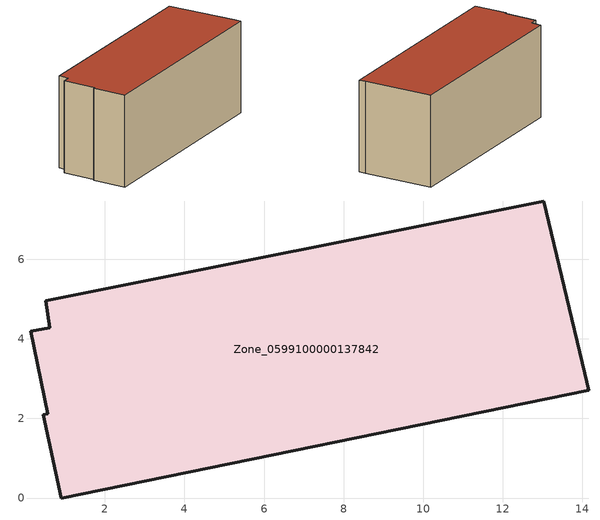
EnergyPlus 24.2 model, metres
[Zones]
Zone_0599100000137842
 floor ground (C_G): 14.17,2.71 0.9,0 0.44,2.09 0.56,2.11 0.13,4.19 0.61,4.29 0.51,4.96 13.04,7.47 14.06,3.13 z1.93
 wall outside (C_F): 0.44,2.09 0.9,0 14.17,2.71 14.06,3.13 13.04,7.47 0.51,4.96 0.61,4.29 0.13,4.19 0.56,2.11 0.44,2.09 z1.93:7.86
 roof outside (C_R): 0.9,0 14.17,2.71 14.06,3.13 13.04,7.47 0.51,4.96 0.61,4.29 0.13,4.19 0.56,2.11 0.44,2.09 z7.86
[BUILDING]
Pand.0599100000137842: North Axis=0; Terrain=City; Loads Convergence Tolerance Value=0.04; Temperature Convergence Tolerance Value=0.4; Solar Distribution=FullExterior; Maximum Number of Warmup Days=25; Minimum Number of Warmup Days=1
[Site:Location]
Rotterdam.The.Hague.AP_ZH_NLD Design_Conditions: Latitude=51.96; Longitude=4.45; Time Zone=1; Elevation=-4.5
[SITE:GROUNDTEMPERATURE:BUILDINGSURFACE]
18, 18, 18, 18, 18, 18, 18, 18, 18, 18, 18, 18
[MATERIAL] Thermal Absorptance=0.9; Solar Absorptance=0.7; Visible Absorptance=0.7
Name | Roughness | Thickness | Conductivity | Density | Specific Heat
G.TI.1946 | MediumSmooth | 0.15 | 1 | 540 | 1210
F.TI.1946 | Rough | 0.3 | 0.857143 | 1920 | 840
R.TI.1946 | MediumRough | 0.2 | 0.1 | 1500 | 1000
[CONSTRUCTION]
C_G: G.TI.1946
C_F: F.TI.1946
C_R: R.TI.1946
[ZONE]
Zone_0599100000137842: Type=1; Multiplier=1; Ceiling Height=Autocalculate; Volume=Autocalculate; Floor Area=autocalculate; Part of Total Floor Area=Yes
[ZONEINFILTRATION:DESIGNFLOWRATE]
Infil_Zone_0599100000137842: Zone or ZoneList or Space or SpaceList=Zone_0599100000137842; Schedule=AlwaysOn; Design Flow Rate Calculation Method=Flow/Area; Flow Rate per Floor Area=0.003; Constant Term Coefficient=1; Temperature Term Coefficient=0; Velocity Term Coefficient=0; Velocity Squared Term Coefficient=0
[HVACTEMPLATE:ZONE:IDEALLOADSAIRSYSTEM]
Zone_0599100000137842: Maximum Heating Supply Air Temperature=50; Minimum Cooling Supply Air Temperature=13; Maximum Heating Supply Air Humidity Ratio=0.0156; Minimum Cooling Supply Air Humidity Ratio=0.0077; Heating Limit=NoLimit; Cooling Limit=NoLimit; Dehumidification Control Type=ConstantSensibleHeatRatio; Cooling Sensible Heat Ratio=0.7; Dehumidification Setpoint=60; Humidification Control Type=None; Humidification Setpoint=30; Outdoor Air Method=None; Outdoor Air Flow Rate per Person=0.00944; Outdoor Air Flow Rate per Zone Floor Area=0; Outdoor Air Flow Rate per Zone=0; Demand Controlled Ventilation Type=None; Outdoor Air Economizer Type=NoEconomizer; Heat Recovery Type=None; Sensible Heat Recovery Effectiveness=0.7; Latent Heat Recovery Effectiveness=0.65
[ZONECONTROL:THERMOSTAT]
ThermostatControl_Zone_0599100000137842: Zone or ZoneList=Zone_0599100000137842; Control Type Schedule=DualSetpointControlType; Control 1=Thermostat_Zone_0599100000137842; Temperature Difference Between Cutout And Setpoint=0
[THERMOSTATSETPOINT:DUALSETPOINT]
Thermostat_Zone_0599100000137842: Heating Setpoint Temperature Schedule=HeatingSetpoint_Zone_0599100000137842; Cooling Setpoint Temperature Schedule=CoolingSetpoint_Zone_0599100000137842
[SCHEDULE:COMPACT]
HeatingSetpoint_Zone_0599100000137842: Through: 12/31, For: AllDays, Until: 24:00, 21
CoolingSetpoint_Zone_0599100000137842: Through: 12/31, For: AllDays, Until: 24:00, 24
DualSetpointControlType: Through: 12/31, For: AllDays, Until: 24:00, 4
AlwaysOn: Through: 12/31, For: AllDays, Until: 24:00, 1
